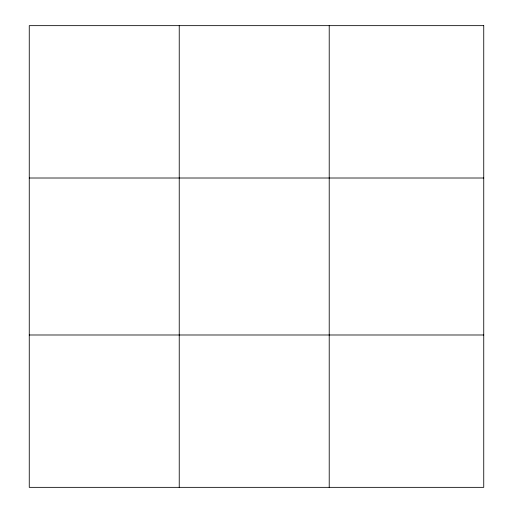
<?xml version="1.0" encoding="UTF-8"?>
<svg xmlns="http://www.w3.org/2000/svg" width="513" height="513" viewBox="0 0 513 513"><rect width="100%" height="100%" fill="white"/><g stroke="black" fill="none" stroke-linecap="round" stroke-linejoin="round"><path stroke-width="0.77" d="M179.236 25.65L179.236 487.35M329.218 25.65L329.218 487.35M29.26 178.011L483.74 178.011M29.26 334.989L483.74 334.989M483.74 25.65L483.74 487.35L29.26 487.35L29.26 25.65L483.74 25.65"/></g></svg>
